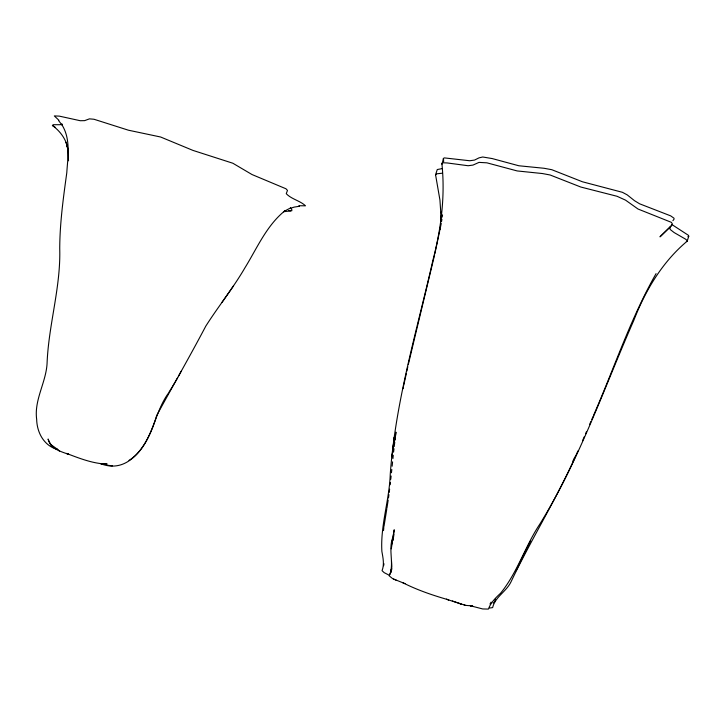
<?xml version="1.0" encoding="UTF-8"?>
<svg xmlns="http://www.w3.org/2000/svg" width="725" height="725" viewBox="0 0 725 725"><rect width="100%" height="100%" fill="white"/><g stroke="black" fill="none" stroke-linecap="round" stroke-linejoin="round"><path stroke-width="1.09" d="M440.601 223.962L440.8 212.28L440.8 212.778L439.93 200.018L435.571 174.788L437.266 169.532L441.824 168.671M391.301 548.843L394.219 529.785L391.609 544.665M440.184 229.227L440.483 226.073M383.516 530.6L383.824 527.474M392.143 466.22L392.587 461.852M392.923 458.581L393.258 455.309M390.186 484.753L390.413 482.569M390.766 479.298L391.11 476.035M391.464 472.763L391.808 469.492M391.509 569.234L391.31 569.832M391.618 570.058L391.89 567.693M393.593 452.038L393.974 448.739M394.237 446.546L394.744 442.15M388.5 497.957L388.917 494.658M389.198 492.456L389.624 489.157M441.579 221.424L441.906 219.24M442.223 217.056L442.54 214.872M383.987 526.423L386.751 509.322M386.914 508.288L388.183 500.023M392.533 538.231C388.156 550.502 394.581 564.15 389.234 575.868L392.678 578.677L405.094 583.679M393.013 540.478L393.974 534.234M403.109 388.654L403.508 386.507M441.217 223.608L434.828 253.822M495.302 599.203L494.749 601.868L493.172 603.037M403.707 385.437L406.362 373.348M406.852 371.146L407.822 366.75M408.302 364.557L417.183 327.365M434.592 254.901L417.455 326.295M671.758 224.46L688.424 235.317L688.75 236.205L687.218 241.135C662.342 261.942 645.431 290.372 633.822 320.341C603.707 388.817 579.311 460.221 539.799 524.166C525.045 546.251 517.423 572.687 500.513 593.295C495.556 597.862 490.671 602.747 488.414 609.082L482.714 608.955L470.308 605.756L472.827 606.163L471.286 605.919M435.571 174.788L436.785 173.81L442.377 173.193M491.088 602.14L490 604.025M383.987 563.778L383.607 565.736M593.612 415.217C614.283 368.019 630.487 318.465 656.08 273.624M582.492 440.836L584.259 436.758M585.592 433.704L586.48 431.665M589.588 424.533L590.92 421.47M591.808 419.431L593.132 416.377M577.897 450.977C558.295 496.045 531.978 537.742 510.898 582.075C506.249 591.645 495.012 597.01 492.647 607.604L489.574 608.039M389.923 574.218L391.065 571.835M572.886 461.145L574.816 457.085M529.141 543.732L516.037 570.72M391.5 568.962L390.829 570.856L391.464 571.898M529.658 542.744L530.691 540.778M178.722 375.822L181.159 371.272M175.214 381.93L177.716 377.571M168.236 393.439C152.984 414.673 152.676 445.304 128.996 460.42M172.197 386.951L174.716 382.764M168.807 392.497L171.689 387.793M233.559 285.795L221.922 302.488M389.506 575.378L384.196 572.659L382.048 570.657C384.522 564.548 383.017 557.86 381.885 551.489C380.299 525.543 389.352 500.277 390.249 474.386C395.451 401.269 416.884 330.872 433.033 259.749C441.199 228.348 445.322 195.714 441.86 163.324L442.757 162.79L447.162 162.944L468.114 165.735L472.963 165.092L479.026 162.382L486.91 162.835L517.17 170.937L542.391 173.538L550.121 174.988L580.798 187.032L617.029 196.276L625.539 200.145L638.009 209.017L671.423 222.358L672.492 224.206L669.891 227.433L670.19 229.49L674.159 232.58L685.379 239.051L686.892 240.256L687.218 241.135L686.357 241.588M672.9 220.69L674.087 219.077L673.969 218.189L670.725 215.887L639.64 203.816L634.502 200.689L627.197 194.862L622.412 192.306L582.456 181.785L551.798 169.704L544.058 168.273L518.819 165.762L492.193 158.567L482.732 156.999L479.035 157.851L474.567 160.071L469.718 160.751L444.334 157.896L443.437 158.44L441.996 164.258M671.314 225.783L659.977 236.839L670.507 226.581M62.25 124.111L60.121 124.709L53.215 124.709L52.408 125.461C60.175 131.189 66.464 139.427 67.851 149.178L66.174 142.363L67.851 149.178M687.889 236.676L688.75 236.205M283.439 211.736L291.831 210.739L291.794 209.498L290.299 207.558M299.525 206.244L294.16 207.114L288.994 208.764L284.245 211.283L284.644 210.993C266.41 225.837 257.013 248.267 244.914 267.842C233.133 288.106 218.343 306.376 205.791 326.132C189.923 356.247 172.931 385.782 156.627 415.615C150.03 439.676 131.27 475.827 100.521 463.638M472.319 605.919L465.568 605.366L446.437 599.249L448.739 599.856L447.896 599.629M471.032 605.928L471.821 606M298.872 205.737L305.515 205.809C299.996 200.635 291.504 199.257 286.239 193.675L287.49 190.421L285.985 188.781L252.001 174.535L232.843 163.234L192.95 150.401L160.624 137.007L128.452 130.21L93.978 119.253L89.447 118.855L84.635 120.64L80.248 120.722L59.242 116.118L54.303 115.918L58.906 120.25M112.375 465.876L107.871 465.296M288.613 210.558L290.598 210.839M100.775 463.647L107.209 464.109C93.153 463.755 79.514 458.363 66.473 453.406L68.866 454.403C60.755 451.557 50.152 448.73 48.113 439.015L48.829 441.308M447.234 599.457C432.018 595.071 416.821 589.833 402.692 582.655M464.073 604.94L465.568 605.366M452.337 600.98L461.173 604.052L459.804 603.572M59.024 450.76L59.577 450.977M393.575 579.094L396.167 580.154M57.973 449.618C44.171 446.111 36.975 432.843 36.658 419.313C33.957 399.366 46.672 381.613 47.134 361.875C48.874 323.812 60.818 286.937 59.731 248.648C59.812 223.209 63.311 198.007 66.773 172.858C67.824 156.808 71.005 138.656 61.607 124.356M56.831 449.119L57.42 449.373M57.873 449.6L50.804 444.516L52.698 446.373M55.245 127.319L52.408 125.461M58.652 120.667L62.087 125.126M51.031 444.724L48.602 440.61M443.564 159.391L443.437 158.44L443.664 161.748M67.751 148.761L68.522 160.814M391.5 560.878L391.862 566.678M394.327 437.148L392.044 456.886L394.337 437.166M395.904 432.272L395.007 439.948L395.904 432.272"/></g></svg>
